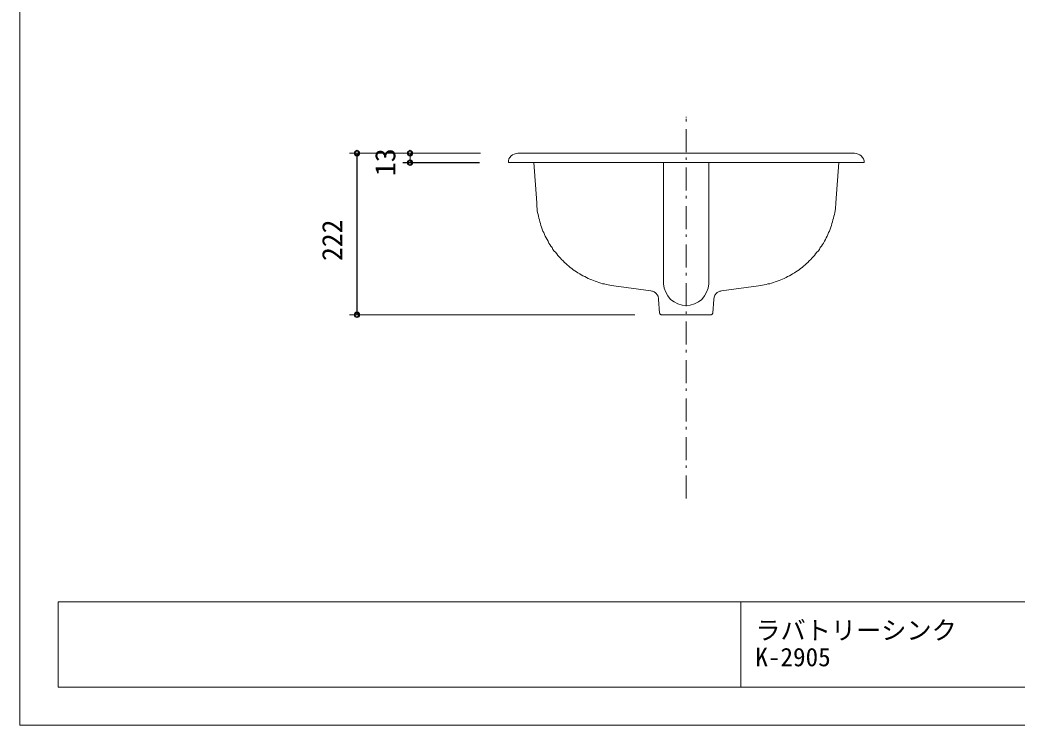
# Model space of a CAD drawing. Units: millimetres, scale not verified. Extents: x -1392 to 1350, y -947 to 991.
# Drawn here: x -1392 to -21, y -947 to 22 of the extents above; entities that cross this region are included whole.
import ezdxf
from ezdxf.enums import TextEntityAlignment as Align

# ---------------------------------------------------------------- set-up
doc = ezdxf.new("R2010")
doc.units = ezdxf.units.MM
doc.header["$LTSCALE"] = 10
doc.header["$PDMODE"] = 32
doc.header["$PDSIZE"] = 6
for name, color, linetype, lineweight in [('0-1_レイヤー_1', 7, 'Continuous', 18), ('0-7', 7, 'Continuous', 5), ('F-0', 7, 'Continuous', 5)]:
    doc.layers.add(name, color=color, linetype=linetype, lineweight=lineweight)
doc.styles.add('ＭＳ ゴシック', font='')
doc.styles.get('ＭＳ ゴシック').set_extended_font_data('MS Gothic')

msp = doc.modelspace()

# ---------------------------------------------------------------- linework, layer by layer
at = {"layer": '0-1_レイヤー_1'}
for p, q in [((-475.35, -112.06), (-475.35, -111.22)), ((-475.35, -117.56), (-475.35, -114.18)), ((-475.35, -159.9), (-475.35, -128.15)), ((-506.68, -174.29), (-506.68, -341.09)), ((-475.35, -170.48), (-475.35, -167.09)), ((-444.45, -174.29), (-444.45, -341.09)), ((-475.35, -212.81), (-475.35, -181.06)), ((-475.35, -223.4), (-475.35, -220.01)), ((-475.35, -265.73), (-475.35, -233.98)), ((-475.35, -276.31), (-475.35, -272.93)), ((-475.35, -318.65), (-475.35, -286.9)), ((-475.35, -329.23), (-475.35, -325.84)), ((-475.35, -371.56), (-475.35, -339.81)), ((-475.35, -382.15), (-475.35, -378.76)), ((-475.35, -424.48), (-475.35, -392.73)), ((-475.35, -435.06), (-475.35, -431.68)), ((-475.35, -477.4), (-475.35, -445.65)), ((-475.35, -487.98), (-475.35, -484.59)), ((-475.35, -530.31), (-475.35, -498.56)), ((-475.35, -540.9), (-475.35, -537.51)), ((-475.35, -583.23), (-475.35, -551.48)), ((-475.35, -593.81), (-475.35, -590.43)), ((-475.35, -636.15), (-475.35, -604.4))]:
    msp.add_line(p, q, dxfattribs=at)
at = {"layer": '0-1_レイヤー_1', "color": 5}
for p, q in [((-758.14, -161.17), (-938.48, -161.17)), ((-928.32, -161.17), (-928.32, -383.42)), ((-759.83, -161.17), (-865.24, -161.17)), ((-855.08, -161.17), (-855.08, -174.29)), ((-759.83, -174.29), (-865.24, -174.29)), ((-546.47, -383.42), (-938.48, -383.42))]:
    msp.add_line(p, q, dxfattribs=at)
for points in [[(-924.51, -161.17), (-928.32, -157.36), (-932.13, -161.17), (-928.32, -164.98)], [(-851.7, -161.17), (-855.29, -157.36), (-858.89, -161.17), (-855.29, -164.98)], [(-851.7, -174.29), (-855.29, -170.48), (-858.89, -174.29), (-855.29, -178.1)], [(-924.51, -383.42), (-928.32, -379.61), (-932.13, -383.42), (-928.32, -387.23)]]:
    msp.add_lwpolyline(points, close=True, dxfattribs=at)
at = {"layer": '0-1_レイヤー_1'}
msp.add_lwpolyline([(-720.04, -174.29), (-719.62, -171.75), (-719.19, -169.21), (-717.92, -167.09), (-716.23, -164.98), (-714.11, -163.71), (-712, -162.44), (-709.46, -161.59), (-706.92, -161.17), (-244.21, -161.17), (-241.67, -161.59), (-239.13, -162.44), (-237.02, -163.71), (-234.9, -164.98), (-233.21, -167.09), (-231.94, -169.21), (-231.09, -171.75), (-231.09, -174.29)], close=True, dxfattribs=at)
for points in [[(-276.81, -263.19), (-275.96, -260.65), (-275.12, -258.11), (-274.27, -255.57), (-273.85, -253.03), (-273, -250.49), (-272.58, -247.95), (-271.73, -245.41), (-271.31, -242.87), (-270.88, -240.33), (-270.46, -237.37), (-270.46, -234.83), (-270.04, -232.29), (-270.04, -229.75), (-265.8, -174.29), (-684.9, -174.29), (-681.09, -229.75), (-681.09, -232.29), (-680.67, -234.83), (-680.25, -237.37), (-680.25, -240.33), (-679.82, -242.87), (-678.98, -245.41), (-678.55, -247.95), (-678.13, -250.49), (-677.28, -253.03), (-676.86, -255.57), (-676.01, -258.11), (-675.17, -260.65), (-674.32, -263.19), (-673.47, -265.73), (-672.63, -268.27), (-671.36, -270.39), (-670.51, -272.93), (-669.24, -275.47), (-667.97, -277.59), (-666.7, -280.12), (-665.43, -282.24), (-664.16, -284.78), (-662.89, -286.9)], [(-345.39, -335.58), (-343.27, -334.31), (-340.73, -333.47), (-338.19, -332.19), (-336.08, -330.93), (-333.54, -330.08), (-331.42, -328.38), (-329.3, -327.12), (-326.76, -325.84), (-324.65, -324.58), (-322.53, -322.88), (-320.41, -321.61), (-318.3, -319.92), (-316.18, -318.22), (-314.06, -316.53), (-311.95, -314.84), (-310.25, -313.15), (-308.14, -311.45), (-306.44, -309.34), (-304.33, -307.64), (-302.63, -305.53), (-300.94, -303.83), (-299.25, -301.72), (-297.55, -299.6), (-295.86, -297.48), (-294.17, -295.79), (-292.47, -293.67), (-291.2, -291.13), (-289.51, -289.02), (-288.24, -286.9), (-286.97, -284.78), (-285.28, -282.24), (-284.01, -280.12), (-283.16, -277.59), (-281.89, -275.47), (-280.62, -272.93), (-279.77, -270.39), (-278.5, -268.27), (-277.66, -265.73), (-276.81, -263.19)], [(-662.89, -286.9), (-661.62, -289.02), (-659.93, -291.13), (-658.66, -293.67), (-656.96, -295.79), (-655.27, -297.48), (-653.58, -299.6), (-651.88, -301.72), (-650.19, -303.83), (-648.5, -305.53), (-646.8, -307.64), (-644.69, -309.34), (-642.99, -311.45), (-640.88, -313.15), (-639.18, -314.84), (-637.07, -316.53), (-634.95, -318.22), (-632.83, -319.92), (-630.72, -321.61), (-628.6, -322.88), (-626.48, -324.58), (-624.37, -325.84), (-621.83, -327.12), (-619.71, -328.38), (-617.59, -330.08), (-615.05, -330.93), (-612.51, -332.19), (-610.4, -333.47), (-607.86, -334.31), (-605.32, -335.58), (-603.2, -336.43), (-600.66, -337.28), (-598.12, -338.12), (-595.58, -338.97), (-593.04, -339.81), (-590.5, -340.66), (-587.96, -341.09), (-585.42, -341.93), (-582.88, -342.35), (-580.34, -342.78)], [(-475.35, -370.72), (-481.28, -370.3), (-487.21, -368.6), (-492.29, -365.64), (-496.94, -362.25), (-500.75, -357.59), (-503.72, -352.52), (-505.83, -347.01), (-506.68, -341.09)], [(-444.45, -341.09), (-445.3, -347.01), (-447.41, -352.52), (-450.38, -357.59), (-454.19, -362.25), (-458.84, -365.64), (-463.92, -368.6), (-469.85, -370.3), (-475.35, -370.72)], [(-441.49, -383.42), (-441.06, -383.42), (-440.64, -383.42), (-440.64, -383), (-440.22, -383), (-439.79, -382.57), (-439.37, -382.15), (-439.37, -381.72), (-438.95, -381.3), (-438.95, -380.88), (-437.68, -362.25), (-437.68, -361.4), (-437.25, -360.13), (-437.25, -359.29), (-436.83, -358.02), (-436.41, -357.17), (-435.98, -356.33), (-435.14, -355.48), (-434.71, -354.63), (-433.87, -353.78), (-433.02, -352.94), (-432.17, -352.52), (-431.33, -351.67), (-430.06, -351.25), (-429.21, -350.82), (-427.94, -350.82), (-427.09, -350.4), (-376.29, -343.62), (-373.33, -343.2), (-370.79, -342.78), (-368.25, -342.35), (-365.71, -341.93), (-363.17, -341.09), (-360.63, -340.66), (-358.09, -339.81), (-355.55, -338.97), (-353.01, -338.12), (-350.47, -337.28), (-347.93, -336.43), (-345.39, -335.58)], [(-580.34, -342.78), (-577.8, -343.2), (-574.84, -343.62), (-524.04, -350.4), (-522.77, -350.82), (-521.92, -350.82), (-521.07, -351.25), (-519.8, -351.67), (-518.96, -352.52), (-518.11, -352.94), (-517.26, -353.78), (-516.42, -354.63), (-515.99, -355.48), (-515.15, -356.33), (-514.72, -357.17), (-514.3, -358.02), (-513.88, -359.29), (-513.45, -360.13), (-513.45, -361.4), (-513.45, -362.25), (-512.18, -380.88), (-512.18, -381.3), (-511.76, -381.3), (-511.76, -381.72), (-511.76, -382.15), (-511.34, -382.57), (-510.91, -383), (-510.49, -383), (-510.07, -383.42), (-509.64, -383.42), (-441.49, -383.42)]]:
    msp.add_lwpolyline(points, dxfattribs=at)
at = {"layer": '0-7'}
for p, q in [((-758.1, -161.41), (-938.1, -161.41)), ((-928.1, -161.41), (-928.1, -383.41)), ((-759.85, -161.41), (-865.1, -161.41)), ((-855.1, -161.41), (-855.1, -174.41)), ((-759.85, -174.41), (-865.1, -174.41)), ((-546.1, -383.41), (-938.1, -383.41))]:
    msp.add_line(p, q, dxfattribs=at)
for centre in [(-928.1, -161.41), (-855.1, -161.41), (-855.1, -174.41), (-928.1, -383.41)]:
    msp.add_circle(centre, 3.75, dxfattribs=at)
for p in [(-928.1, -161.41), (-855.1, -161.41)]:
    msp.add_point(p, dxfattribs=at)
at = {"layer": 'F-0'}
for p, q in [((-1339.08, -777.82), (1297.56, -777.82)), ((-1339.08, -777.82), (-1339.08, -895.37)), ((-400.44, -777.82), (-400.44, -895.37)), ((-1339.08, -895.37), (1297.56, -895.37))]:
    msp.add_line(p, q, dxfattribs=at)
msp.add_lwpolyline([(-1391.5, 991.14), (1350.16, 991.14), (1350.16, -947.41), (-1391.5, -947.41)], close=True, dxfattribs=at)

# ---------------------------------------------------------------- texts
at = {"layer": '0-7', "style": 'ＭＳ ゴシック'}
for s, p in [('13', (-867.02, -192.61)), ('222', (-940.02, -309.45))]:
    msp.add_text(s, height=27.86, rotation=90, dxfattribs=at).set_placement(p, align=Align.BOTTOM_LEFT)
at = {"layer": 'F-0', "style": 'ＭＳ ゴシック'}
for s, p in [('ラバトリーシンク', (-380.47, -837.4)), ('K-2905', (-380.47, -874.24))]:
    msp.add_text(s, height=25.38, dxfattribs=at).set_placement(p, align=Align.BOTTOM_LEFT)

doc.saveas('drawing.dxf')
